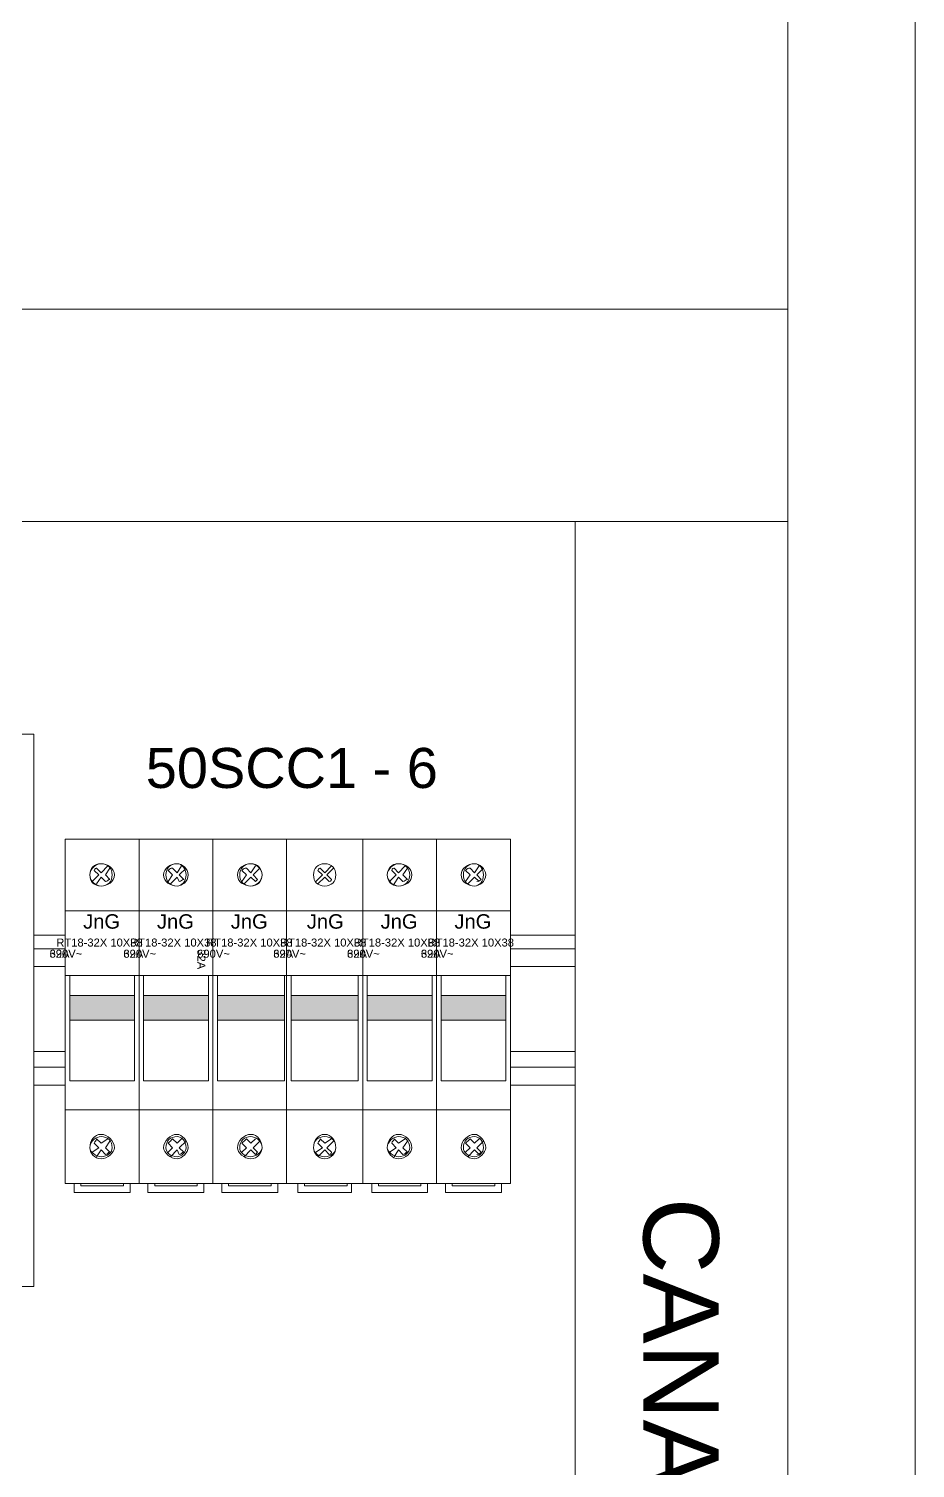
# Model space of a CAD drawing. Header units: millimetres. Extents: x 1004 to 59588, y 686 to 38112.
# Drawn here: x 18160.1 to 18393.2, y 2497.9 to 2876.6 of the extents above; entities that cross this region are included whole.
import ezdxf

# ---------------------------------------------------------------- set-up
doc = ezdxf.new("R2010")
doc.units = ezdxf.units.MM
doc.layers.add('PDF14_Geometry', color=7, linetype='Continuous')
doc.layers.add('PDF14_Text', color=7, linetype='Continuous')
doc.styles.add('PDF Arial', font='arial.ttf')

msp = doc.modelspace()

# ---------------------------------------------------------------- hatches: boundary and pattern name
at = {"layer": 'PDF14_Geometry', "transparency": 33554559}
for points in [[(18170.84, 2622.23), (18170.84, 2615.75), (18187.9, 2615.75), (18187.9, 2622.23)], [(18190.26, 2622.23), (18190.26, 2615.75), (18207.32, 2615.75), (18207.32, 2622.23)], [(18209.67, 2622.23), (18209.67, 2615.75), (18227.32, 2615.75), (18227.32, 2622.23)], [(18229.08, 2622.23), (18229.08, 2615.75), (18246.73, 2615.75), (18246.73, 2622.23)], [(18249.08, 2622.23), (18249.08, 2615.75), (18266.14, 2615.75), (18266.14, 2622.23)], [(18268.49, 2622.23), (18268.49, 2615.75), (18285.55, 2615.75), (18285.55, 2622.23)]]:
    msp.add_hatch(color=256, dxfattribs=at).paths.add_polyline_path(points)

# ---------------------------------------------------------------- linework, layer by layer
at = {"layer": 'PDF14_Geometry', "lineweight": 0}
for points in [[(17274.96, 1706.93), (17274.96, 1516.93), (17274.96, 3193.99), (18393.2, 3193.99), (18393.2, 1516.93), (17274.96, 1516.93), (18393.2, 1516.93), (17274.96, 1516.93), (17274.96, 3193.99), (18393.2, 3193.99), (18393.2, 1516.93), (18393.2, 1405.17), (17274.96, 1405.17), (17274.96, 1516.93), (17274.96, 1405.17)], [(18177.32, 2655.17), (18178.49, 2653.99), (18176.73, 2652.23)], [(18177.9, 2655.75), (18179.08, 2654.58), (18180.84, 2656.34)], [(18181.43, 2655.75), (18180.26, 2653.99), (18181.43, 2652.81)], [(18196.73, 2655.17), (18197.9, 2653.99), (18196.73, 2652.23)], [(18197.9, 2655.75), (18199.08, 2654.58), (18200.26, 2656.34)], [(18201.43, 2655.75), (18199.67, 2653.99), (18200.84, 2652.81)], [(18216.14, 2655.17), (18217.32, 2653.99), (18216.14, 2652.23)], [(18216.73, 2651.64), (18218.49, 2653.4), (18219.67, 2652.23), (18220.26, 2652.81), (18219.08, 2653.99), (18220.84, 2655.75)], [(18217.32, 2655.75), (18218.49, 2654.58), (18219.67, 2656.34)], [(18236.14, 2655.17), (18237.32, 2653.99), (18235.55, 2652.23)], [(18236.73, 2655.75), (18237.9, 2654.58), (18239.67, 2656.34)], [(18240.26, 2655.75), (18238.49, 2653.99), (18239.67, 2652.81)], [(18255.55, 2655.17), (18256.73, 2653.99), (18254.96, 2652.23)], [(18256.14, 2655.75), (18257.32, 2654.58), (18259.08, 2656.34)], [(18259.67, 2655.75), (18258.49, 2653.99), (18259.67, 2652.81)], [(18274.96, 2655.17), (18276.14, 2653.99), (18274.96, 2652.23)], [(18276.14, 2655.75), (18277.32, 2654.58), (18278.49, 2656.34)], [(18279.67, 2655.75), (18277.9, 2653.99), (18279.08, 2652.81)], [(18180.26, 2652.23), (18179.08, 2653.4), (18177.9, 2651.64)], [(18199.67, 2652.23), (18199.08, 2653.4), (18197.32, 2651.64)], [(18239.08, 2652.23), (18237.9, 2653.4), (18236.14, 2651.64)], [(18258.49, 2652.23), (18257.32, 2653.4), (18256.14, 2651.64)], [(18278.49, 2652.23), (18277.32, 2653.4), (18275.55, 2651.64)], [(18169.67, 2644.58), (18189.08, 2644.58), (18208.49, 2644.58), (18227.9, 2644.58), (18247.9, 2644.58), (18267.32, 2644.58), (18286.73, 2644.58)], [(18286.73, 2638.11), (18286.73, 2598.7)], [(18161.43, 2634.58), (18169.67, 2634.58)], [(18286.73, 2634.58), (18303.79, 2634.58)], [(18161.43, 2629.87), (18169.67, 2629.87)], [(18286.73, 2629.87), (18303.79, 2629.87)], [(18187.9, 2622.23), (18170.84, 2622.23), (18187.9, 2622.23), (18187.9, 2615.75), (18170.84, 2615.75)], [(18170.84, 2622.23), (18170.84, 2615.75), (18187.9, 2615.75)], [(18207.32, 2622.23), (18190.26, 2622.23), (18207.32, 2622.23), (18207.32, 2615.75), (18190.26, 2615.75)], [(18190.26, 2622.23), (18190.26, 2615.75), (18207.32, 2615.75)], [(18227.32, 2622.23), (18209.67, 2622.23), (18227.32, 2622.23), (18227.32, 2615.75), (18209.67, 2615.75)], [(18209.67, 2622.23), (18209.67, 2615.75), (18227.32, 2615.75)], [(18246.73, 2622.23), (18229.08, 2622.23), (18246.73, 2622.23), (18246.73, 2615.75), (18229.08, 2615.75)], [(18229.08, 2622.23), (18229.08, 2615.75), (18246.73, 2615.75)], [(18266.14, 2622.23), (18249.08, 2622.23), (18266.14, 2622.23), (18266.14, 2615.75), (18249.08, 2615.75)], [(18249.08, 2622.23), (18249.08, 2615.75), (18266.14, 2615.75)], [(18285.55, 2622.23), (18268.49, 2622.23), (18285.55, 2622.23), (18285.55, 2615.75), (18268.49, 2615.75)], [(18268.49, 2622.23), (18268.49, 2615.75), (18285.55, 2615.75)], [(18161.43, 2607.52), (18169.67, 2607.52)], [(18286.73, 2607.52), (18303.79, 2607.52)], [(18161.43, 2603.4), (18169.67, 2603.4)], [(18286.73, 2603.4), (18303.79, 2603.4)], [(18169.67, 2592.23), (18189.08, 2592.23), (18208.49, 2592.23), (18227.9, 2592.23), (18247.9, 2592.23), (18267.32, 2592.23), (18286.73, 2592.23)], [(18177.32, 2583.4), (18178.49, 2582.23), (18176.73, 2581.05)], [(18177.9, 2584.58), (18179.08, 2583.4), (18180.84, 2584.58)], [(18181.43, 2583.99), (18180.26, 2582.23), (18181.43, 2581.05)], [(18196.73, 2583.4), (18197.9, 2582.23), (18196.73, 2581.05)], [(18197.9, 2584.58), (18199.08, 2583.4), (18200.26, 2584.58)], [(18201.43, 2583.99), (18199.67, 2582.23), (18200.84, 2581.05)], [(18216.14, 2583.4), (18217.32, 2582.23), (18216.14, 2581.05)], [(18216.73, 2579.87), (18218.49, 2581.64), (18219.67, 2580.46), (18220.26, 2581.05), (18219.08, 2582.23), (18220.84, 2583.99)], [(18217.32, 2584.58), (18218.49, 2583.4), (18219.67, 2584.58)], [(18236.14, 2583.4), (18237.32, 2582.23), (18235.55, 2581.05)], [(18236.73, 2584.58), (18237.9, 2583.4), (18239.67, 2584.58)], [(18240.26, 2583.99), (18238.49, 2582.23), (18239.67, 2581.05)], [(18255.55, 2583.4), (18256.73, 2582.23), (18254.96, 2581.05)], [(18256.14, 2584.58), (18257.32, 2583.4), (18259.08, 2584.58)], [(18259.67, 2583.99), (18258.49, 2582.23), (18259.67, 2581.05)], [(18274.96, 2583.4), (18276.14, 2582.23), (18274.96, 2581.05)], [(18276.14, 2584.58), (18277.32, 2583.4), (18278.49, 2584.58)], [(18279.67, 2583.99), (18277.9, 2582.23), (18279.08, 2581.05)], [(18180.26, 2580.46), (18179.08, 2581.64), (18177.9, 2579.87)], [(18199.67, 2580.46), (18199.08, 2581.64), (18197.32, 2579.87)], [(18239.08, 2580.46), (18237.9, 2581.64), (18236.14, 2579.87)], [(18258.49, 2580.46), (18257.32, 2581.64), (18256.14, 2579.87)], [(18278.49, 2580.46), (18277.32, 2581.64), (18275.55, 2579.87)], [(18172.02, 2572.81), (18172.02, 2570.46), (18186.73, 2570.46), (18186.73, 2572.81)], [(18172.02, 2572.23), (18172.02, 2570.46)], [(18184.96, 2572.81), (18184.96, 2572.23), (18173.79, 2572.23), (18173.79, 2572.81)], [(18191.43, 2572.81), (18191.43, 2570.46), (18206.14, 2570.46), (18206.14, 2572.81)], [(18191.43, 2572.23), (18191.43, 2570.46)], [(18204.37, 2572.81), (18204.37, 2572.23), (18193.2, 2572.23), (18193.2, 2572.81)], [(18210.84, 2572.81), (18210.84, 2570.46), (18225.55, 2570.46), (18225.55, 2572.81)], [(18210.84, 2572.23), (18210.84, 2570.46)], [(18223.79, 2572.81), (18223.79, 2572.23), (18212.61, 2572.23), (18212.61, 2572.81)], [(18230.84, 2572.81), (18230.84, 2570.46), (18244.96, 2570.46), (18244.96, 2572.81)], [(18230.84, 2572.23), (18230.84, 2570.46)], [(18243.79, 2572.81), (18243.79, 2572.23), (18232.61, 2572.23), (18232.61, 2572.81)], [(18250.26, 2572.81), (18250.26, 2570.46), (18264.96, 2570.46), (18264.96, 2572.81)], [(18250.26, 2572.23), (18250.26, 2570.46)], [(18263.2, 2572.81), (18263.2, 2572.23), (18252.02, 2572.23), (18252.02, 2572.81)], [(18269.67, 2572.81), (18269.67, 2570.46), (18284.37, 2570.46), (18284.37, 2572.81)], [(18269.67, 2572.23), (18269.67, 2570.46)], [(18282.61, 2572.81), (18282.61, 2572.23), (18271.43, 2572.23), (18271.43, 2572.81)]]:
    msp.add_lwpolyline(points, dxfattribs=at)
for points in [[(17308.49, 1550.46), (17308.49, 3160.46), (18359.67, 3160.46), (18359.67, 1550.46)], [(18359.67, 2802.81), (18359.67, 2746.93), (17308.49, 2746.93), (17308.49, 2802.81)], [(18303.79, 2176.93), (18303.79, 2746.93), (18359.67, 2746.93), (18359.67, 2176.93)], [(18077.32, 2545.75), (18077.32, 2691.05), (18161.43, 2691.05), (18161.43, 2545.75)], [(18189.08, 2663.4), (18169.67, 2663.4), (18169.67, 2572.81), (18189.08, 2572.81)], [(18208.49, 2663.4), (18189.08, 2663.4), (18189.08, 2572.81), (18208.49, 2572.81)], [(18227.9, 2663.4), (18208.49, 2663.4), (18208.49, 2572.81), (18227.9, 2572.81)], [(18247.9, 2663.4), (18227.9, 2663.4), (18227.9, 2572.81), (18247.9, 2572.81)], [(18267.32, 2663.4), (18247.9, 2663.4), (18247.9, 2572.81), (18267.32, 2572.81)], [(18286.73, 2663.4), (18267.32, 2663.4), (18267.32, 2572.81), (18286.73, 2572.81)], [(18161.43, 2598.7), (18169.67, 2598.7), (18169.67, 2638.11), (18161.43, 2638.11)], [(18303.79, 2598.7), (18303.79, 2638.11), (18286.73, 2638.11), (18286.73, 2598.7)], [(18187.9, 2599.87), (18170.84, 2599.87), (18170.84, 2627.52), (18169.67, 2627.52), (18189.08, 2627.52), (18187.9, 2627.52)], [(18207.32, 2599.87), (18190.26, 2599.87), (18190.26, 2627.52), (18189.08, 2627.52), (18208.49, 2627.52), (18207.32, 2627.52)], [(18227.32, 2599.87), (18209.67, 2599.87), (18209.67, 2627.52), (18208.49, 2627.52), (18227.9, 2627.52), (18227.32, 2627.52)], [(18246.73, 2599.87), (18229.08, 2599.87), (18229.08, 2627.52), (18227.9, 2627.52), (18247.9, 2627.52), (18246.73, 2627.52)], [(18266.14, 2599.87), (18249.08, 2599.87), (18249.08, 2627.52), (18247.9, 2627.52), (18267.32, 2627.52), (18266.14, 2627.52)], [(18285.55, 2599.87), (18268.49, 2599.87), (18268.49, 2627.52), (18267.32, 2627.52), (18286.73, 2627.52), (18285.55, 2627.52)], [(18173.79, 2572.23), (18173.79, 2572.81)], [(18193.2, 2572.23), (18193.2, 2572.81)], [(18212.61, 2572.23), (18212.61, 2572.81)], [(18232.61, 2572.23), (18232.61, 2572.81)], [(18252.02, 2572.23), (18252.02, 2572.81)], [(18271.43, 2572.23), (18271.43, 2572.81)]]:
    msp.add_lwpolyline(points, close=True, dxfattribs=at)
for points in [[(18179.08, 2656.93), (18177.32, 2656.93), (18176.14, 2655.75), (18176.14, 2653.99)], [(18179.08, 2656.93), (18177.9, 2656.93), (18176.14, 2655.75), (18176.14, 2653.99)], [(18177.9, 2655.75), (18177.9, 2655.75), (18177.32, 2655.75), (18177.32, 2655.17)], [(18182.61, 2653.99), (18182.61, 2655.75), (18180.84, 2656.93), (18179.08, 2656.93)], [(18182.02, 2653.99), (18182.02, 2655.75), (18180.84, 2656.93), (18179.08, 2656.93)], [(18199.08, 2656.93), (18197.32, 2656.93), (18195.55, 2655.75), (18195.55, 2653.99)], [(18199.08, 2656.93), (18197.32, 2656.93), (18196.14, 2655.75), (18196.14, 2653.99)], [(18197.9, 2655.75), (18197.32, 2655.75), (18197.32, 2655.75), (18196.73, 2655.17)], [(18202.02, 2653.99), (18202.02, 2655.75), (18200.26, 2656.93), (18199.08, 2656.93)], [(18201.43, 2653.99), (18201.43, 2655.75), (18200.26, 2656.93), (18199.08, 2656.93)], [(18218.49, 2656.93), (18216.73, 2656.93), (18214.96, 2655.75), (18214.96, 2653.99)], [(18218.49, 2656.93), (18216.73, 2656.93), (18215.55, 2655.75), (18215.55, 2653.99)], [(18217.32, 2655.75), (18216.73, 2655.75), (18216.73, 2655.75), (18216.14, 2655.17)], [(18221.43, 2653.99), (18221.43, 2655.75), (18220.26, 2656.93), (18218.49, 2656.93)], [(18221.43, 2653.99), (18221.43, 2655.75), (18219.67, 2656.93), (18218.49, 2656.93)], [(18237.9, 2656.93), (18236.14, 2656.93), (18234.96, 2655.75), (18234.96, 2653.99)], [(18237.9, 2656.93), (18236.14, 2656.93), (18234.96, 2655.75), (18234.96, 2653.99)], [(18236.73, 2655.75), (18236.73, 2655.75), (18236.14, 2655.75), (18236.14, 2655.17)], [(18240.84, 2653.99), (18240.84, 2655.75), (18239.67, 2656.93), (18237.9, 2656.93)], [(18240.84, 2653.99), (18240.84, 2655.75), (18239.67, 2656.93), (18237.9, 2656.93)], [(18257.32, 2656.93), (18255.55, 2656.93), (18254.37, 2655.75), (18254.37, 2653.99)], [(18257.32, 2656.93), (18256.14, 2656.93), (18254.37, 2655.75), (18254.37, 2653.99)], [(18256.14, 2655.75), (18256.14, 2655.75), (18255.55, 2655.75), (18255.55, 2655.17)], [(18260.84, 2653.99), (18260.84, 2655.75), (18259.08, 2656.93), (18257.32, 2656.93)], [(18260.26, 2653.99), (18260.26, 2655.75), (18259.08, 2656.93), (18257.32, 2656.93)], [(18277.32, 2656.93), (18275.55, 2656.93), (18273.79, 2655.75), (18273.79, 2653.99)], [(18277.32, 2656.93), (18275.55, 2656.93), (18274.37, 2655.75), (18274.37, 2653.99)], [(18276.14, 2655.75), (18275.55, 2655.75), (18275.55, 2655.75), (18274.96, 2655.17)], [(18280.26, 2653.99), (18280.26, 2655.75), (18278.49, 2656.93), (18277.32, 2656.93)], [(18279.67, 2653.99), (18279.67, 2655.75), (18278.49, 2656.93), (18277.32, 2656.93)], [(18176.14, 2653.99), (18176.14, 2652.23), (18177.32, 2651.05), (18179.08, 2651.05)], [(18176.14, 2653.99), (18176.14, 2652.23), (18177.9, 2651.05), (18179.08, 2651.05)], [(18179.08, 2651.05), (18180.84, 2651.05), (18182.61, 2652.23), (18182.61, 2653.99)], [(18179.08, 2651.05), (18180.84, 2651.05), (18182.02, 2652.23), (18182.02, 2653.99)], [(18180.26, 2652.23), (18180.84, 2652.23), (18180.84, 2652.81), (18181.43, 2652.81)], [(18195.55, 2653.99), (18195.55, 2652.23), (18197.32, 2651.05), (18199.08, 2651.05)], [(18196.14, 2653.99), (18196.14, 2652.23), (18197.32, 2651.05), (18199.08, 2651.05)], [(18199.08, 2651.05), (18200.26, 2651.05), (18202.02, 2652.23), (18202.02, 2653.99)], [(18199.08, 2651.05), (18200.26, 2651.05), (18201.43, 2652.23), (18201.43, 2653.99)], [(18199.67, 2652.23), (18200.26, 2652.23), (18200.26, 2652.81), (18200.84, 2652.81)], [(18214.96, 2653.99), (18214.96, 2652.23), (18216.73, 2651.05), (18218.49, 2651.05)], [(18215.55, 2653.99), (18215.55, 2652.23), (18216.73, 2651.05), (18218.49, 2651.05)], [(18218.49, 2651.05), (18220.26, 2651.05), (18221.43, 2652.23), (18221.43, 2653.99)], [(18218.49, 2651.05), (18219.67, 2651.05), (18221.43, 2652.23), (18221.43, 2653.99)], [(18234.96, 2653.99), (18234.96, 2652.23), (18236.14, 2651.05), (18237.9, 2651.05)], [(18234.96, 2653.99), (18234.96, 2652.23), (18236.14, 2651.05), (18237.9, 2651.05)], [(18237.9, 2651.05), (18239.67, 2651.05), (18240.84, 2652.23), (18240.84, 2653.99)], [(18237.9, 2651.05), (18239.67, 2651.05), (18240.84, 2652.23), (18240.84, 2653.99)], [(18239.08, 2652.23), (18239.67, 2652.23), (18239.67, 2652.81), (18239.67, 2652.81)], [(18254.37, 2653.99), (18254.37, 2652.23), (18255.55, 2651.05), (18257.32, 2651.05)], [(18254.37, 2653.99), (18254.37, 2652.23), (18256.14, 2651.05), (18257.32, 2651.05)], [(18257.32, 2651.05), (18259.08, 2651.05), (18260.84, 2652.23), (18260.84, 2653.99)], [(18257.32, 2651.05), (18259.08, 2651.05), (18260.26, 2652.23), (18260.26, 2653.99)], [(18258.49, 2652.23), (18259.08, 2652.23), (18259.08, 2652.81), (18259.67, 2652.81)], [(18273.79, 2653.99), (18273.79, 2652.23), (18275.55, 2651.05), (18277.32, 2651.05)], [(18274.37, 2653.99), (18274.37, 2652.23), (18275.55, 2651.05), (18277.32, 2651.05)], [(18277.32, 2651.05), (18278.49, 2651.05), (18280.26, 2652.23), (18280.26, 2653.99)], [(18277.32, 2651.05), (18278.49, 2651.05), (18279.67, 2652.23), (18279.67, 2653.99)], [(18277.9, 2652.23), (18278.49, 2652.23), (18279.08, 2652.81), (18279.08, 2652.81)], [(18179.08, 2585.75), (18177.32, 2585.75), (18176.14, 2583.99), (18176.14, 2582.23)], [(18179.08, 2585.17), (18177.9, 2585.17), (18176.14, 2583.99), (18176.14, 2582.23)], [(18177.9, 2584.58), (18177.9, 2583.99), (18177.32, 2583.99), (18177.32, 2583.4)], [(18182.61, 2582.23), (18182.61, 2583.99), (18180.84, 2585.75), (18179.08, 2585.75)], [(18182.02, 2582.23), (18182.02, 2583.99), (18180.84, 2585.17), (18179.08, 2585.17)], [(18199.08, 2585.75), (18197.32, 2585.75), (18195.55, 2583.99), (18195.55, 2582.23)], [(18199.08, 2585.17), (18197.32, 2585.17), (18196.14, 2583.99), (18196.14, 2582.23)], [(18197.9, 2584.58), (18197.32, 2583.99), (18197.32, 2583.99), (18196.73, 2583.4)], [(18202.02, 2582.23), (18202.02, 2583.99), (18200.26, 2585.75), (18199.08, 2585.75)], [(18201.43, 2582.23), (18201.43, 2583.99), (18200.26, 2585.17), (18199.08, 2585.17)], [(18218.49, 2585.75), (18216.73, 2585.75), (18214.96, 2583.99), (18214.96, 2582.23)], [(18218.49, 2585.17), (18216.73, 2585.17), (18215.55, 2583.99), (18215.55, 2582.23)], [(18217.32, 2584.58), (18216.73, 2583.99), (18216.73, 2583.99), (18216.14, 2583.4)], [(18221.43, 2582.23), (18221.43, 2583.99), (18220.26, 2585.75), (18218.49, 2585.75)], [(18221.43, 2582.23), (18221.43, 2583.99), (18219.67, 2585.17), (18218.49, 2585.17)], [(18237.9, 2585.75), (18236.14, 2585.75), (18234.96, 2583.99), (18234.96, 2582.23)], [(18237.9, 2585.17), (18236.14, 2585.17), (18234.96, 2583.99), (18234.96, 2582.23)], [(18236.73, 2584.58), (18236.73, 2583.99), (18236.14, 2583.99), (18236.14, 2583.4)], [(18240.84, 2582.23), (18240.84, 2583.99), (18239.67, 2585.75), (18237.9, 2585.75)], [(18240.84, 2582.23), (18240.84, 2583.99), (18239.67, 2585.17), (18237.9, 2585.17)], [(18257.32, 2585.75), (18255.55, 2585.75), (18254.37, 2583.99), (18254.37, 2582.23)], [(18257.32, 2585.17), (18256.14, 2585.17), (18254.37, 2583.99), (18254.37, 2582.23)], [(18256.14, 2584.58), (18256.14, 2583.99), (18255.55, 2583.99), (18255.55, 2583.4)], [(18260.84, 2582.23), (18260.84, 2583.99), (18259.08, 2585.75), (18257.32, 2585.75)], [(18260.26, 2582.23), (18260.26, 2583.99), (18259.08, 2585.17), (18257.32, 2585.17)], [(18277.32, 2585.75), (18275.55, 2585.75), (18273.79, 2583.99), (18273.79, 2582.23)], [(18277.32, 2585.17), (18275.55, 2585.17), (18274.37, 2583.99), (18274.37, 2582.23)], [(18276.14, 2584.58), (18275.55, 2583.99), (18275.55, 2583.99), (18274.96, 2583.4)], [(18280.26, 2582.23), (18280.26, 2583.99), (18278.49, 2585.75), (18277.32, 2585.75)], [(18279.67, 2582.23), (18279.67, 2583.99), (18278.49, 2585.17), (18277.32, 2585.17)], [(18176.14, 2582.23), (18176.14, 2581.05), (18177.32, 2579.28), (18179.08, 2579.28)], [(18176.14, 2582.23), (18176.14, 2581.05), (18177.9, 2579.87), (18179.08, 2579.87)], [(18179.08, 2579.28), (18180.84, 2579.28), (18182.61, 2581.05), (18182.61, 2582.23)], [(18179.08, 2579.87), (18180.84, 2579.87), (18182.02, 2581.05), (18182.02, 2582.23)], [(18180.26, 2580.46), (18180.84, 2580.46), (18180.84, 2581.05), (18181.43, 2581.05)], [(18195.55, 2582.23), (18195.55, 2581.05), (18197.32, 2579.28), (18199.08, 2579.28)], [(18196.14, 2582.23), (18196.14, 2581.05), (18197.32, 2579.87), (18199.08, 2579.87)], [(18199.08, 2579.28), (18200.26, 2579.28), (18202.02, 2581.05), (18202.02, 2582.23)], [(18199.08, 2579.87), (18200.26, 2579.87), (18201.43, 2581.05), (18201.43, 2582.23)], [(18199.67, 2580.46), (18200.26, 2580.46), (18200.26, 2581.05), (18200.84, 2581.05)], [(18214.96, 2582.23), (18214.96, 2581.05), (18216.73, 2579.28), (18218.49, 2579.28)], [(18215.55, 2582.23), (18215.55, 2581.05), (18216.73, 2579.87), (18218.49, 2579.87)], [(18218.49, 2579.28), (18220.26, 2579.28), (18221.43, 2581.05), (18221.43, 2582.23)], [(18218.49, 2579.87), (18219.67, 2579.87), (18221.43, 2581.05), (18221.43, 2582.23)], [(18234.96, 2582.23), (18234.96, 2581.05), (18236.14, 2579.28), (18237.9, 2579.28)], [(18234.96, 2582.23), (18234.96, 2581.05), (18236.14, 2579.87), (18237.9, 2579.87)], [(18237.9, 2579.28), (18239.67, 2579.28), (18240.84, 2581.05), (18240.84, 2582.23)], [(18237.9, 2579.87), (18239.67, 2579.87), (18240.84, 2581.05), (18240.84, 2582.23)], [(18239.08, 2580.46), (18239.67, 2580.46), (18239.67, 2581.05), (18239.67, 2581.05)], [(18254.37, 2582.23), (18254.37, 2581.05), (18255.55, 2579.28), (18257.32, 2579.28)], [(18254.37, 2582.23), (18254.37, 2581.05), (18256.14, 2579.87), (18257.32, 2579.87)], [(18257.32, 2579.28), (18259.08, 2579.28), (18260.84, 2581.05), (18260.84, 2582.23)], [(18257.32, 2579.87), (18259.08, 2579.87), (18260.26, 2581.05), (18260.26, 2582.23)], [(18258.49, 2580.46), (18259.08, 2580.46), (18259.08, 2581.05), (18259.67, 2581.05)], [(18273.79, 2582.23), (18273.79, 2581.05), (18275.55, 2579.28), (18277.32, 2579.28)], [(18274.37, 2582.23), (18274.37, 2581.05), (18275.55, 2579.87), (18277.32, 2579.87)], [(18277.32, 2579.28), (18278.49, 2579.28), (18280.26, 2581.05), (18280.26, 2582.23)], [(18277.32, 2579.87), (18278.49, 2579.87), (18279.67, 2581.05), (18279.67, 2582.23)], [(18277.9, 2580.46), (18278.49, 2580.46), (18279.08, 2581.05), (18279.08, 2581.05)]]:
    msp.add_open_spline(points, degree=3, dxfattribs=at)

# ---------------------------------------------------------------- texts
at = {"layer": 'PDF14_Text', "attachment_point": 7, "style": 'PDF Arial'}
for s, insert, char_height in [('50SCC1 - 6', (18190.85, 2676.71), 10.527), ('JnG', (18174.38, 2639.8), 3.79), ('JnG', (18193.79, 2639.8), 3.79), ('JnG', (18213.2, 2639.8), 3.79), ('JnG', (18233.2, 2639.8), 3.79), ('JnG', (18252.61, 2639.8), 3.79), ('JnG', (18272.02, 2639.8), 3.79), ('RT18-32X 10X38', (18167.32, 2635.12), 2.1054), ('RT18-32X 10X38', (18186.73, 2635.12), 2.1054), ('RT18-32X 10X38', (18206.73, 2635.12), 2.1054), ('RT18-32X 10X38', (18226.14, 2635.12), 2.1054), ('RT18-32X 10X38', (18245.55, 2635.12), 2.1054), ('RT18-32X 10X38', (18264.96, 2635.12), 2.1054), ('32A', (18165.55, 2632.18), 2.105), ('690V~', (18165.55, 2632.18), 2.105), ('32A', (18184.96, 2632.18), 2.105), ('690V~', (18184.96, 2632.18), 2.105), ('690V~', (18204.38, 2632.18), 2.105), ('32A', (18224.38, 2632.18), 2.105), ('690V~', (18224.38, 2632.18), 2.105), ('32A', (18243.79, 2632.18), 2.105), ('690V~', (18243.79, 2632.18), 2.105), ('32A', (18263.2, 2632.18), 2.105), ('690V~', (18263.2, 2632.18), 2.105)]:
    msp.add_mtext(s, dxfattribs=dict(at, insert=insert, char_height=char_height))
at = {"layer": 'PDF14_Text', "attachment_point": 7, "rotation": 270, "style": 'PDF Arial'}
for s, insert, char_height in [('32A', (18204.38, 2634.41), 2.105), ('CANALETA 50x80', (18321.46, 2569.09), 19.7903)]:
    msp.add_mtext(s, dxfattribs=dict(at, insert=insert, char_height=char_height))

doc.saveas('drawing.dxf')
